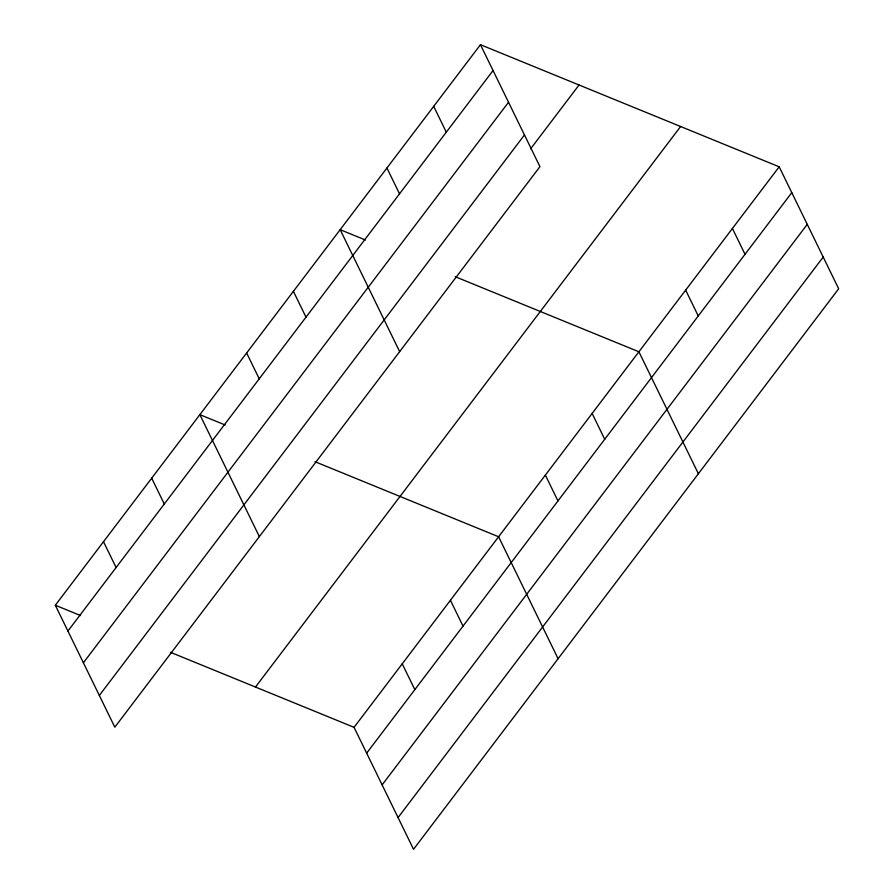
<?xml version="1.0" encoding="UTF-8"?>
<svg xmlns="http://www.w3.org/2000/svg" width="894" height="894" viewBox="0 0 894 894"><rect width="100%" height="100%" fill="white"/><g stroke="black" fill="none" stroke-linecap="round" stroke-linejoin="round"><path stroke-width="1.34" d="M480.458 44.7L539.942 166.664L114.812 727.191L55.327 605.227L480.458 44.7L779.188 166.809L838.673 288.773L413.542 849.3L354.058 727.336L170.408 652.274M67.922 631.052L493.052 70.525M83.399 662.778L508.53 102.251M99.335 695.465L524.476 134.938M530.6 148.851L579.044 84.997M255.472 687.039L680.613 126.512M354.058 727.336L779.188 166.809M366.652 753.161L791.793 192.635M382.129 784.887L807.26 224.36M398.065 817.574L823.206 257.047M365.445 240.005L340.167 229.669L399.652 351.644M455.247 276.715L638.897 351.778L698.382 473.742M225.143 424.985L199.865 414.648L259.361 536.612M314.956 461.684L498.595 536.758L558.091 658.722M55.327 605.227L80.605 615.564M732.421 228.462L745.026 254.298M685.664 290.125L698.259 315.951M592.13 413.441L604.724 439.267M433.691 106.352L446.296 132.189M545.362 475.094L557.968 500.931M386.934 168.016L399.529 193.842M450.42 600.276L463.014 626.113M293.4 291.332L305.994 317.158M402.233 663.806L414.838 689.643M246.632 352.985L259.238 378.821M151.689 478.178L164.284 504.004M103.503 541.697L116.108 567.534"/></g></svg>
